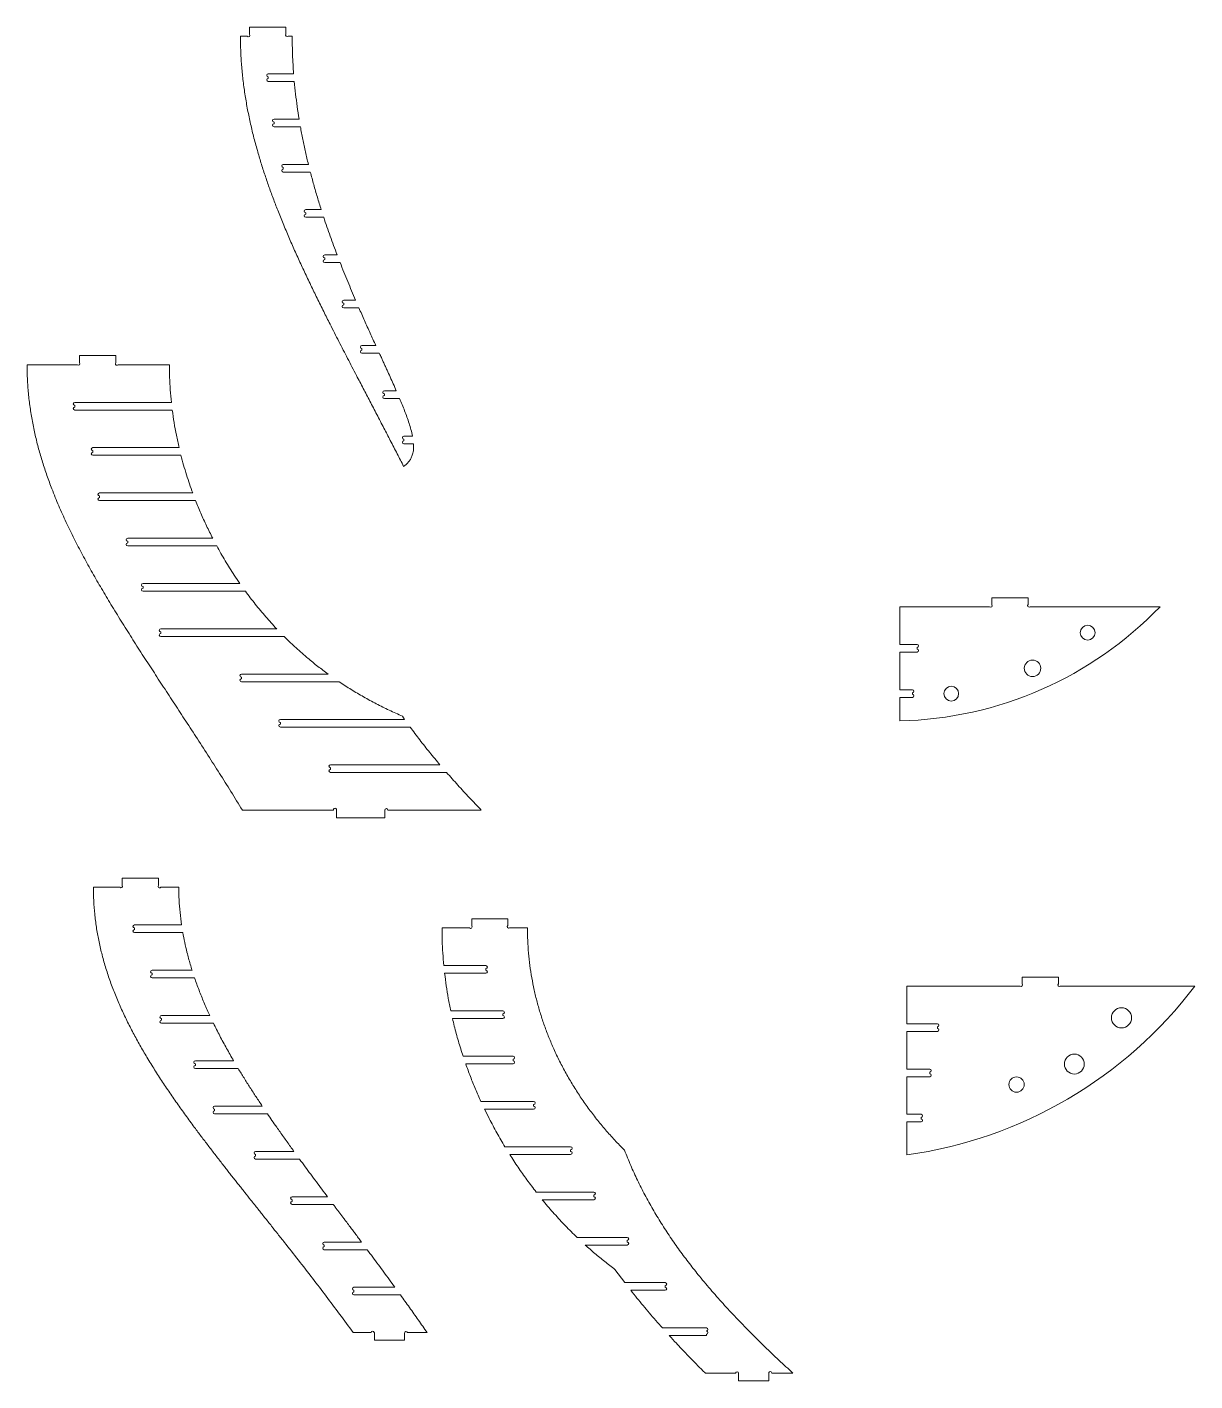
# Model space of a CAD drawing. Header units: millimetres. Extents: x -2409 to 2875, y -3055 to 3327.
# Drawn here: x 941 to 2875, y 802 to 3043 of the extents above; entities that cross this region are included whole.
import ezdxf

# ---------------------------------------------------------------- set-up
doc = ezdxf.new("R2010")
doc.units = ezdxf.units.MM

msp = doc.modelspace()

# ---------------------------------------------------------------- linework, layer by layer
at = {"color": 7, "linetype": 'Continuous', "lineweight": 15}
for p, q in [((1305.73, 3028.144), (1294.414, 3028.144)), ((1309.669, 3043.144), (1309.669, 3031.223)), ((1309.669, 3043.144), (1369.669, 3043.144)), ((1369.669, 3043.144), (1369.669, 3031.498)), ((1380.056, 3028.144), (1373.378, 3028.144)), ((1340.5, 2965.844), (1382.451, 2965.844)), ((1340.5, 2958.144), (1340.5, 2960.844)), ((1383.518, 2953.144), (1340.5, 2953.144)), ((1350.035, 2890.845), (1391.504, 2890.845)), ((1350.035, 2883.144), (1350.035, 2885.844)), ((1393.68, 2878.144), (1350.035, 2878.144)), ((1365.391, 2815.844), (1406.915, 2815.844)), ((1365.391, 2808.145), (1365.391, 2810.844)), ((1410.117, 2803.144), (1365.391, 2803.144)), ((1402.493, 2740.844), (1428.145, 2740.844)), ((1402.493, 2733.144), (1402.493, 2735.844)), ((1432.27, 2728.144), (1402.493, 2728.144)), ((1433.876, 2665.844), (1454.501, 2665.844)), ((1433.876, 2658.144), (1433.876, 2660.845)), ((1459.41, 2653.144), (1433.876, 2653.144)), ((1465.414, 2590.844), (1485.066, 2590.844)), ((1465.414, 2583.144), (1465.414, 2585.844)), ((1490.573, 2578.144), (1465.414, 2578.144)), ((1495.408, 2515.845), (1518.525, 2515.845)), ((1495.408, 2508.144), (1495.408, 2510.844)), ((1028.072, 2499.093), (1028.072, 2487.516)), ((1028.072, 2499.093), (1088.072, 2499.093)), ((1088.072, 2499.093), (1088.072, 2487.057)), ((1524.337, 2503.144), (1495.408, 2503.144)), ((1024.428, 2484.093), (941.15, 2484.093)), ((1176.792, 2484.093), (1092.099, 2484.093)), ((1020.181, 2421.793), (1180.09, 2421.793)), ((1532.717, 2440.844), (1552.485, 2440.844)), ((1532.717, 2433.145), (1532.717, 2435.844)), ((1557.936, 2428.144), (1532.717, 2428.144)), ((1020.181, 2414.093), (1020.181, 2416.793)), ((1181.572, 2409.093), (1020.181, 2409.093)), ((1565.024, 2365.844), (1579.247, 2365.844)), ((1565.024, 2358.144), (1565.024, 2360.844)), ((1049.972, 2346.793), (1192.833, 2346.793)), ((1049.972, 2339.093), (1049.972, 2341.793)), ((1195.95, 2334.093), (1049.972, 2334.093)), ((1580.97, 2353.144), (1565.024, 2353.144)), ((1060.924, 2271.793), (1215.389, 2271.793)), ((1060.924, 2264.093), (1060.924, 2266.793)), ((1220.22, 2259.093), (1060.924, 2259.093)), ((1107.784, 2196.793), (1248.444, 2196.793)), ((1107.784, 2189.093), (1107.784, 2191.793)), ((1255.173, 2184.093), (1107.784, 2184.093)), ((1133.148, 2121.793), (1293.578, 2121.793)), ((1133.148, 2114.093), (1133.148, 2116.793)), ((1302.625, 2109.093), (1133.148, 2109.093)), ((2538.511, 2098.377), (2538.511, 2086.759)), ((2538.511, 2098.377), (2598.511, 2098.377)), ((2598.511, 2098.377), (2598.511, 2087.148)), ((2386.247, 2083.377), (2386.247, 2021.076)), ((2534.828, 2083.377), (2386.247, 2083.377)), ((2816.914, 2083.377), (2601.794, 2083.377)), ((1162.556, 2046.793), (1354.387, 2046.793)), ((1162.556, 2039.093), (1162.556, 2041.793)), ((1366.729, 2034.093), (1162.556, 2034.093)), ((2414.734, 2021.076), (2386.247, 2021.076)), ((2386.247, 2008.377), (2386.247, 1946.077)), ((2386.247, 2008.377), (2414.734, 2008.377)), ((2414.734, 2013.377), (2414.734, 2016.077)), ((1296.167, 1971.793), (1439.674, 1971.793)), ((1296.167, 1964.093), (1296.167, 1966.793)), ((1457.868, 1959.093), (1296.167, 1959.093)), ((2406.983, 1946.077), (2386.247, 1946.077)), ((2386.247, 1933.376), (2386.247, 1894.384)), ((2386.247, 1933.376), (2406.983, 1933.376)), ((2406.983, 1938.376), (2406.983, 1941.077)), ((1360.516, 1896.793), (1566.285, 1896.793)), ((1360.516, 1889.093), (1360.516, 1891.793)), ((1575.397, 1884.093), (1360.516, 1884.093)), ((1566.285, 1896.793), (1562.561, 1902.122)), ((1443.377, 1821.793), (1624.68, 1821.793)), ((1443.377, 1814.093), (1443.377, 1816.793)), ((1635.61, 1809.093), (1443.377, 1809.093)), ((1297.643, 1746.793), (1448.547, 1746.793)), ((1453.493, 1746.793), (1453.493, 1734.093)), ((1453.493, 1734.093), (1533.493, 1734.093)), ((1533.493, 1746.58), (1533.493, 1746.793)), ((1533.493, 1734.093), (1533.493, 1746.58)), ((1538.488, 1746.793), (1693.004, 1746.793)), ((1094.706, 1618.86), (1050.913, 1618.86)), ((1098.514, 1633.86), (1098.514, 1622.099)), ((1098.514, 1633.86), (1158.514, 1633.86)), ((1158.514, 1633.86), (1158.514, 1622.037)), ((1192.335, 1618.86), (1162.376, 1618.86)), ((1118.984, 1556.56), (1196.9, 1556.56)), ((1118.984, 1548.86), (1118.984, 1551.56)), ((1673.663, 1551.559), (1628.131, 1551.559)), ((1677.316, 1566.559), (1677.316, 1554.974)), ((1677.316, 1566.559), (1737.316, 1566.559)), ((1737.316, 1566.559), (1737.316, 1555.759)), ((1769.552, 1551.559), (1740.028, 1551.559)), ((1198.945, 1543.86), (1118.984, 1543.86)), ((1148.105, 1481.56), (1214.275, 1481.56)), ((1700.668, 1489.259), (1631.114, 1489.259)), ((1700.668, 1481.559), (1700.668, 1484.259)), ((1148.105, 1473.86), (1148.105, 1476.56)), ((1218.444, 1468.86), (1148.105, 1468.86)), ((1632.455, 1476.559), (1700.668, 1476.559)), ((2588.547, 1470.263), (2588.547, 1459.096)), ((2588.547, 1470.263), (2648.547, 1470.263)), ((2648.547, 1470.263), (2648.547, 1459.081)), ((2397.934, 1392.963), (2397.934, 1455.263)), ((2585.336, 1455.263), (2397.934, 1455.263)), ((2874.68, 1455.263), (2651.776, 1455.263)), ((1728.948, 1414.259), (1642.643, 1414.259)), ((1163.632, 1406.56), (1243.633, 1406.56)), ((1163.632, 1398.86), (1163.632, 1401.56)), ((1249.67, 1393.86), (1163.632, 1393.86)), ((1645.463, 1401.559), (1728.948, 1401.559)), ((1728.948, 1406.559), (1728.948, 1409.259)), ((2448.346, 1392.963), (2397.934, 1392.963)), ((2397.934, 1317.963), (2397.934, 1380.263)), ((2397.934, 1380.263), (2448.346, 1380.263)), ((2448.346, 1385.263), (2448.346, 1387.963)), ((1219.815, 1331.56), (1283.147, 1331.56)), ((1219.815, 1323.86), (1219.815, 1326.56)), ((1745.8, 1339.259), (1663.01, 1339.259)), ((1667.358, 1326.559), (1745.8, 1326.559)), ((1745.8, 1331.559), (1745.8, 1334.259)), ((1290.679, 1318.86), (1219.815, 1318.86)), ((2435.597, 1317.963), (2397.934, 1317.963)), ((2397.934, 1242.963), (2397.934, 1305.263)), ((2397.934, 1305.263), (2435.597, 1305.263)), ((2435.597, 1310.263), (2435.597, 1312.963)), ((1251.679, 1256.56), (1330.455, 1256.56)), ((1779.869, 1264.259), (1692.634, 1264.259)), ((1779.869, 1256.559), (1779.869, 1259.259)), ((1251.679, 1248.86), (1251.679, 1251.56)), ((1339.055, 1243.86), (1251.679, 1243.86)), ((1698.619, 1251.559), (1779.869, 1251.559)), ((2421.303, 1242.963), (2397.934, 1242.963)), ((2421.303, 1235.263), (2421.303, 1237.963)), ((2397.934, 1175.74), (2397.934, 1230.263)), ((2397.934, 1230.263), (2421.303, 1230.263)), ((1841.042, 1189.259), (1732.381, 1189.259)), ((1319.563, 1181.56), (1383.026, 1181.56)), ((1319.563, 1173.86), (1319.563, 1176.56)), ((1392.274, 1168.86), (1319.563, 1168.86)), ((1740.22, 1176.559), (1841.042, 1176.559)), ((1841.042, 1181.559), (1841.042, 1184.259)), ((1380.045, 1106.56), (1438.475, 1106.56)), ((1380.045, 1098.86), (1380.045, 1101.56)), ((1879.617, 1114.259), (1784.04, 1114.259)), ((1794.199, 1101.559), (1879.617, 1101.559)), ((1879.617, 1106.559), (1879.617, 1109.259)), ((1447.996, 1093.86), (1380.045, 1093.86)), ((1433.091, 1031.56), (1494.746, 1031.56)), ((1934.741, 1039.259), (1851.655, 1039.259)), ((1934.741, 1031.559), (1934.741, 1034.259)), ((1433.091, 1023.86), (1433.091, 1026.56)), ((1504.23, 1018.86), (1433.091, 1018.86)), ((1865.257, 1026.559), (1934.741, 1026.559)), ((1914.464, 986.075), (1930.793, 964.259)), ((1997.739, 964.259), (1930.793, 964.259)), ((1482.309, 956.56), (1550.18, 956.56)), ((1482.309, 948.86), (1482.309, 951.56)), ((1559.386, 943.86), (1482.309, 943.86)), ((1940.67, 951.559), (1997.739, 951.559)), ((1997.739, 956.559), (1997.739, 959.259)), ((1481.011, 881.56), (1510.706, 881.56)), ((1515.702, 881.56), (1516.274, 881.56)), ((1516.274, 881.56), (1516.274, 868.86)), ((1566.274, 868.86), (1566.274, 880.141)), ((1571.068, 881.56), (1603.544, 881.56)), ((2065.988, 889.259), (1993.022, 889.259)), ((2004.473, 876.559), (2065.988, 876.559)), ((2065.988, 883.961), (2065.988, 884.259)), ((2065.988, 876.559), (2065.988, 878.961)), ((1516.274, 868.86), (1566.274, 868.86)), ((2114.14, 814.259), (2064.222, 814.259)), ((2119.138, 814.115), (2119.138, 814.259)), ((2119.138, 801.559), (2119.138, 814.115)), ((2169.138, 814.259), (2169.138, 801.559)), ((2209.225, 814.259), (2174.13, 814.259)), ((2119.138, 801.559), (2169.138, 801.559))]:
    msp.add_line(p, q, dxfattribs=at)
for centre, radius in [((2697.125, 2040.437), 12.225), ((2605.798, 1981.449), 13.667), ((2471.209, 1939.5), 12.225), ((2753.107, 1402.768), 16.663), ((2675.046, 1326.181), 16.467), ((2579.312, 1292.305), 12.67)]:
    msp.add_circle(centre, radius, dxfattribs=at)
for centre, radius, start, end in [((1307.699, 3029.684), 2.5, 218.003286, 38.003286), ((1371.524, 3029.821), 2.5, 137.877746, 317.877746), ((1340.5, 2963.344), 2.5, 90, 270), ((1340.5, 2955.644), 2.5, 90, 270), ((1350.035, 2888.344), 2.5, 90, 270), ((1350.035, 2880.644), 2.5, 90, 270), ((1365.391, 2813.344), 2.5, 90, 270), ((1365.391, 2805.644), 2.5, 90, 270), ((1402.493, 2738.344), 2.5, 90, 270), ((1402.493, 2730.644), 2.5, 90, 270), ((1433.876, 2663.344), 2.5, 90, 270), ((1433.876, 2655.644), 2.5, 90, 270), ((1465.414, 2588.344), 2.5, 90, 270), ((1465.414, 2580.644), 2.5, 90, 270), ((1495.408, 2513.344), 2.5, 90, 270), ((1495.408, 2505.644), 2.5, 90, 270), ((1026.25, 2485.805), 2.5, 223.206193, 43.206193), ((1090.086, 2485.575), 2.5, 143.643341, 323.643341), ((1020.181, 2419.293), 2.5, 90, 270), ((1532.717, 2438.344), 2.5, 90, 270), ((1532.717, 2430.644), 2.5, 90, 270), ((1020.181, 2411.593), 2.5, 90, 270), ((1565.024, 2363.344), 2.5, 90, 270), ((1565.024, 2355.644), 2.5, 90, 270), ((1049.972, 2344.293), 2.5, 90, 270), ((1049.972, 2336.593), 2.5, 90, 270), ((1060.924, 2269.293), 2.5, 90, 270), ((1060.924, 2261.593), 2.5, 90, 270), ((1107.784, 2194.293), 2.5, 90, 270), ((1107.784, 2186.593), 2.5, 90, 270), ((1133.148, 2119.293), 2.5, 90, 270), ((1133.148, 2111.593), 2.5, 90, 270), ((2536.669, 2085.068), 2.5, 222.564348, 42.564348), ((2600.152, 2085.262), 2.5, 131.041864, 311.041864), ((2372.587, 2510.699), 616.466, 271.269657, 316.117571), ((1162.556, 2044.293), 2.5, 90, 270), ((1162.556, 2036.593), 2.5, 90, 270), ((2414.734, 2018.577), 2.5, 270, 90), ((2414.734, 2010.877), 2.5, 270, 90), ((1296.167, 1969.293), 2.5, 90, 270), ((1296.167, 1961.593), 2.5, 90, 270), ((2406.983, 1943.577), 2.5, 270, 90), ((2406.983, 1935.877), 2.5, 270, 90), ((1360.516, 1894.293), 2.5, 90, 270), ((1360.516, 1886.593), 2.5, 90, 270), ((1443.377, 1819.293), 2.5, 90, 270), ((1443.377, 1811.593), 2.5, 90, 270), ((1451.02, 1747.159), 2.5, 351.580373, 188.419627), ((1535.99, 1746.687), 2.5, 2.447475, 177.552525), ((1096.61, 1620.48), 2.5, 220.379916, 40.379916), ((1160.445, 1620.448), 2.5, 140.552541, 320.552541), ((1118.984, 1554.06), 2.5, 90, 270), ((1118.984, 1546.36), 2.5, 90, 270), ((1675.489, 1553.267), 2.5, 223.074598, 43.074598), ((1738.672, 1553.659), 2.5, 122.858906, 302.858906), ((1148.105, 1479.06), 2.5, 90, 270), ((1700.668, 1486.759), 2.5, 270, 90), ((1700.668, 1479.059), 2.5, 270, 90), ((1148.105, 1471.36), 2.5, 90, 270), ((2586.942, 1457.18), 2.5, 230.03637, 50.03637), ((2650.162, 1457.172), 2.5, 130.221854, 310.221854), ((2297.096, 1894.049), 725.352, 277.991084, 322.776344), ((1728.948, 1411.759), 2.5, 270, 90), ((1163.632, 1404.06), 2.5, 90, 270), ((1163.632, 1396.36), 2.5, 90, 270), ((1728.948, 1404.059), 2.5, 270, 90), ((2448.346, 1390.463), 2.5, 270, 90), ((2448.346, 1382.763), 2.5, 270, 90), ((1219.815, 1329.06), 2.5, 90, 270), ((1219.815, 1321.36), 2.5, 90, 270), ((1745.8, 1336.759), 2.5, 270, 90), ((1745.8, 1329.059), 2.5, 270, 90), ((2435.597, 1315.463), 2.5, 270, 90), ((2435.597, 1307.763), 2.5, 270, 90), ((1251.679, 1254.06), 2.5, 90, 270), ((1779.869, 1261.759), 2.5, 270, 90), ((1779.869, 1254.059), 2.5, 270, 90), ((1251.679, 1246.36), 2.5, 90, 270), ((2421.303, 1240.463), 2.5, 270, 90), ((2421.303, 1232.763), 2.5, 270, 90), ((1841.042, 1186.759), 2.5, 270, 90), ((1319.563, 1179.06), 2.5, 90, 270), ((1319.563, 1171.36), 2.5, 90, 270), ((1841.042, 1179.059), 2.5, 270, 90), ((1380.045, 1104.06), 2.5, 90, 270), ((1380.045, 1096.36), 2.5, 90, 270), ((1879.617, 1111.759), 2.5, 270, 90), ((1879.617, 1104.059), 2.5, 270, 90), ((1433.091, 1029.06), 2.5, 90, 270), ((1934.741, 1036.759), 2.5, 270, 90), ((1934.741, 1029.059), 2.5, 270, 90), ((1433.091, 1021.36), 2.5, 90, 270), ((1997.739, 961.759), 2.5, 270, 90), ((1482.309, 954.06), 2.5, 90, 270), ((1482.309, 946.36), 2.5, 90, 270), ((1997.739, 954.059), 2.5, 270, 90), ((1513.204, 881.461), 2.5, 2.262557, 177.737443), ((1568.671, 880.85), 2.5, 16.488978, 196.488978), ((2065.988, 886.759), 2.5, 270, 90), ((2065.988, 881.461), 2.5, 270, 90), ((2116.639, 814.187), 2.5, 1.657057, 178.342943), ((2171.634, 814.4), 2.5, 356.768576, 183.231424)]:
    msp.add_arc(centre, radius, start, end, dxfattribs=at)
for points, knots in [([(1294.414, 3028.144), (1294.505, 3020.145), (1294.689, 3004.095), (1296.151, 2980.156), (1298.458, 2956.259), (1301.636, 2932.612), (1305.658, 2908.971), (1310.442, 2885.594), (1316.004, 2862.181), (1322, 2839.879), (1328.387, 2818.354), (1334.953, 2797.929), (1341.987, 2777.521), (1349.371, 2757.358), (1355.982, 2740.238), (1361.633, 2726.125), (1366.258, 2714.851), (1370.943, 2703.689), (1375.681, 2692.633), (1380.467, 2681.672), (1385.428, 2670.515), (1392.053, 2655.864), (1400.556, 2637.489), (1410.816, 2615.885), (1421.445, 2593.994), (1432.028, 2572.599), (1441.654, 2553.436), (1450.035, 2536.919), (1457.36, 2522.586), (1464.611, 2508.482), (1471.846, 2494.476), (1479.118, 2480.455), (1487.741, 2463.879), (1497.612, 2444.952), (1508.846, 2423.442), (1520.305, 2401.491), (1531.578, 2379.842), (1542.84, 2358.128), (1553.703, 2337.08), (1561.046, 2322.723), (1564.587, 2315.8)], [0, 0, 0, 0, 0.03119309, 0.06258225, 0.09349157, 0.12479752, 0.1556023, 0.18699262, 0.21783067, 0.24942944, 0.27703662, 0.30537898, 0.33308743, 0.3612081, 0.38910891, 0.4046497, 0.42048904, 0.43662769, 0.45185784, 0.46739428, 0.48326598, 0.49947422, 0.53009675, 0.56221912, 0.5927372, 0.62499265, 0.65529936, 0.67636315, 0.69721958, 0.71806789, 0.73820581, 0.7586931, 0.77966003, 0.8110707, 0.84193639, 0.87428826, 0.90763428, 0.93711763, 0.96967552, 1, 1, 1, 1]), ([(1382.451, 2965.844), (1381.755, 2976.216), (1380.362, 2996.96), (1380.158, 3017.75), (1380.056, 3028.144)], [0, 0, 0, 0, 0.500001124, 1, 1, 1, 1]), ([(1391.504, 2890.845), (1390.417, 2897.765), (1388.254, 2911.541), (1385.582, 2932.314), (1384.208, 2946.182), (1383.518, 2953.144)], [0, 0, 0, 0, 0.334520017, 0.665910243, 1, 1, 1, 1]), ([(1406.915, 2815.844), (1405.278, 2822.686), (1401.985, 2836.451), (1397.559, 2857.221), (1394.971, 2871.182), (1393.68, 2878.144)], [0, 0, 0, 0, 0.33129646, 0.66653284, 1, 1, 1, 1]), ([(1428.145, 2740.844), (1425.991, 2747.721), (1421.678, 2761.484), (1415.654, 2782.252), (1411.961, 2796.186), (1410.117, 2803.144)], [0, 0, 0, 0, 0.33330954, 0.66704162, 1, 1, 1, 1]), ([(1454.501, 2665.844), (1452.531, 2671.049), (1448.629, 2681.361), (1442.998, 2696.88), (1437.525, 2712.432), (1434.028, 2722.888), (1432.27, 2728.144)], [0, 0, 0, 0, 0.25235468, 0.50003275, 0.74862907, 1, 1, 1, 1]), ([(1485.066, 2590.845), (1482.855, 2596.009), (1478.47, 2606.251), (1471.98, 2621.824), (1465.614, 2637.417), (1461.461, 2647.946), (1459.41, 2653.145)], [0, 0, 0, 0, 0.25011123, 0.49604549, 0.75119126, 1, 1, 1, 1]), ([(1518.525, 2515.845), (1516.921, 2519.356), (1513.808, 2526.174), (1509.119, 2536.501), (1504.49, 2546.758), (1499.803, 2557.223), (1495.168, 2567.659), (1492.098, 2574.663), (1490.573, 2578.144)], [0, 0, 0, 0, 0.16960225, 0.32928354, 0.49829716, 0.66401211, 0.83302166, 1, 1, 1, 1]), ([(1552.485, 2440.844), (1550.794, 2444.697), (1547.424, 2452.375), (1542.265, 2463.858), (1538.326, 2472.545), (1535.689, 2478.333), (1534.341, 2481.288), (1532.982, 2484.262), (1531.622, 2487.238), (1530.325, 2490.071), (1529.045, 2492.866), (1527.625, 2495.966), (1526.028, 2499.453), (1524.904, 2501.907), (1524.337, 2503.144)], [0, 0, 0, 0, 0.18460371, 0.36799073, 0.55241509, 0.60312757, 0.64711038, 0.69494124, 0.74662931, 0.7906856, 0.83167318, 0.8815425, 0.94029354, 1, 1, 1, 1]), ([(941.15, 2484.093), (941.258, 2476.205), (941.475, 2460.4), (943.212, 2436.844), (945.953, 2413.432), (949.744, 2390.274), (954.5, 2367.42), (960.165, 2344.847), (966.673, 2322.557), (974.01, 2300.408), (982.872, 2276.363), (993.436, 2250.516), (1005.813, 2223.013), (1019.006, 2195.923), (1032.902, 2169.196), (1047.409, 2142.761), (1062.431, 2116.573), (1078.252, 2089.977), (1094.829, 2062.934), (1112.112, 2035.411), (1129.693, 2007.912), (1147.326, 1980.676), (1165.203, 1953.275), (1183.228, 1925.743), (1201.829, 1897.32), (1220.991, 1867.919), (1240.434, 1837.849), (1259.757, 1807.6), (1278.799, 1777.393), (1291.313, 1757.073), (1297.643, 1746.793)], [0, 0, 0, 0, 0.028509759, 0.057116255, 0.085325305, 0.113683002, 0.141899456, 0.169673295, 0.197778529, 0.225808346, 0.253986664, 0.290384373, 0.326707152, 0.362974395, 0.399272846, 0.435573863, 0.471953165, 0.508386681, 0.547419414, 0.58659316, 0.625851037, 0.665383273, 0.70386311, 0.744099706, 0.784324164, 0.826634961, 0.870942961, 0.913746383, 0.95636828, 1, 1, 1, 1]), ([(1180.09, 2421.793), (1179.433, 2428.69), (1178.117, 2442.501), (1177.013, 2463.284), (1176.866, 2477.161), (1176.792, 2484.093)], [0, 0, 0, 0, 0.33300088, 0.66677733, 1, 1, 1, 1]), ([(1579.247, 2365.844), (1578.445, 2369.452), (1576.858, 2376.589), (1573.644, 2387.093), (1570.104, 2397.455), (1566.241, 2407.758), (1562.182, 2417.988), (1559.352, 2424.757), (1557.936, 2428.144)], [0, 0, 0, 0, 0.16805701, 0.33250586, 0.49932688, 0.66622027, 0.832997, 1, 1, 1, 1]), ([(1192.833, 2346.793), (1191.294, 2353.672), (1188.222, 2367.402), (1184.461, 2388.184), (1182.536, 2402.116), (1181.572, 2409.093)], [0, 0, 0, 0, 0.33386598, 0.66636374, 1, 1, 1, 1]), ([(1215.389, 2271.793), (1213.598, 2276.761), (1210.019, 2286.683), (1205.014, 2302.056), (1200.254, 2317.839), (1197.383, 2328.682), (1195.95, 2334.093)], [0, 0, 0, 0, 0.24263638, 0.48463707, 0.74279125, 1, 1, 1, 1]), ([(1564.587, 2315.8), (1566.176, 2316.979), (1569.35, 2319.336), (1573.428, 2323.68), (1576.728, 2328.617), (1578.818, 2333.461), (1580.048, 2337.883), (1580.727, 2341.776), (1581.199, 2346.873), (1581.06, 2350.673), (1580.97, 2353.144)], [0, 0, 0, 0, 0.138116037, 0.275969972, 0.414137165, 0.551343377, 0.642743752, 0.734507265, 0.827326673, 1, 1, 1, 1]), ([(1248.444, 2196.793), (1245.011, 2203.613), (1238.163, 2217.218), (1228.747, 2238), (1223.06, 2252.069), (1220.22, 2259.093)], [0, 0, 0, 0, 0.33471534, 0.66780369, 1, 1, 1, 1]), ([(1293.578, 2121.793), (1290.414, 2126.426), (1281.954, 2138.812), (1268.951, 2159.482), (1259.768, 2175.885), (1255.173, 2184.093)], [0, 0, 0, 0, 0.22985594, 0.61459803, 1, 1, 1, 1]), ([(1354.387, 2046.793), (1348.273, 2053.437), (1336.075, 2066.692), (1318.812, 2087.492), (1308.025, 2101.887), (1302.625, 2109.093)], [0, 0, 0, 0, 0.33420168, 0.66670775, 1, 1, 1, 1]), ([(1439.674, 1971.793), (1433.93, 1976.051), (1422.445, 1984.564), (1406.77, 1997.311), (1392.427, 2009.717), (1379.353, 2021.674), (1370.932, 2029.958), (1366.729, 2034.093)], [0, 0, 0, 0, 0.22334676, 0.44659916, 0.63098802, 0.81577743, 1, 1, 1, 1]), ([(1562.561, 1902.122), (1555.213, 1905.409), (1540.635, 1911.932), (1519.209, 1922.631), (1498.295, 1933.978), (1477.763, 1946.058), (1464.512, 1954.74), (1457.868, 1959.093)], [0, 0, 0, 0, 0.20233641, 0.40140283, 0.60183408, 0.8003544, 1, 1, 1, 1]), ([(1624.68, 1821.793), (1619.013, 1828.552), (1607.673, 1842.075), (1591.205, 1862.823), (1580.667, 1877.001), (1575.397, 1884.093)], [0, 0, 0, 0, 0.33302717, 0.66637011, 1, 1, 1, 1]), ([(1693.004, 1746.793), (1686.488, 1753.592), (1673.457, 1767.187), (1654.289, 1787.928), (1641.835, 1802.04), (1635.61, 1809.093)], [0, 0, 0, 0, 0.33347003, 0.66689048, 1, 1, 1, 1]), ([(1050.913, 1618.86), (1051.021, 1611.478), (1051.238, 1596.71), (1052.986, 1574.669), (1055.754, 1552.812), (1059.617, 1531.108), (1064.594, 1509.238), (1070.719, 1487.199), (1077.96, 1465.107), (1086.154, 1443.309), (1095.2, 1421.865), (1105.004, 1400.8), (1115.464, 1380.129), (1126.507, 1359.834), (1138.247, 1339.559), (1150.68, 1319.245), (1163.772, 1298.873), (1177.284, 1278.713), (1191.16, 1258.742), (1205.361, 1238.921), (1218.656, 1220.837), (1230.969, 1204.401), (1242.291, 1189.5), (1253.693, 1174.672), (1263.124, 1162.528), (1270.339, 1153.292), (1275.489, 1146.721), (1280.662, 1140.14), (1285.857, 1133.547), (1291.027, 1127.001), (1296.198, 1120.467), (1303.075, 1111.79), (1312.22, 1100.275), (1323.202, 1086.468), (1334.622, 1072.116), (1345.526, 1058.401), (1356.503, 1044.568), (1371.336, 1025.822), (1390.563, 1001.375), (1413.604, 971.717), (1436.403, 941.876), (1458.868, 911.95), (1473.582, 891.755), (1481.011, 881.56)], [0, 0, 0, 0, 0.025490377, 0.050999405, 0.076309903, 0.101555034, 0.127100137, 0.153743462, 0.180525701, 0.207362693, 0.234145554, 0.260887369, 0.287590036, 0.31414159, 0.340672335, 0.368493019, 0.396387031, 0.424300946, 0.452304385, 0.480369792, 0.508508219, 0.529819648, 0.551296338, 0.573139381, 0.594418316, 0.604398938, 0.613615875, 0.623252236, 0.6333082, 0.642603525, 0.652059525, 0.662085915, 0.680842329, 0.702844511, 0.723012559, 0.744185674, 0.763355377, 0.784002507, 0.826740868, 0.870770029, 0.913706591, 0.956434058, 1, 1, 1, 1]), ([(1196.9, 1556.56), (1195.994, 1563.425), (1194.177, 1577.2), (1192.642, 1597.999), (1192.437, 1611.914), (1192.335, 1618.86)], [0, 0, 0, 0, 0.33225457, 0.66669283, 1, 1, 1, 1]), ([(1628.131, 1551.559), (1628.197, 1544.635), (1628.33, 1530.78), (1629.325, 1509.999), (1630.517, 1496.177), (1631.114, 1489.259)], [0, 0, 0, 0, 0.332945963, 0.666167829, 1, 1, 1, 1]), ([(1930.321, 1183.541), (1924.9, 1189.065), (1914.099, 1200.074), (1898.734, 1217.33), (1884.071, 1235.049), (1870.152, 1253.32), (1857.07, 1272), (1844.823, 1291.097), (1833.401, 1310.631), (1822.792, 1330.661), (1813.315, 1350.58), (1804.958, 1370.213), (1797.645, 1389.526), (1791.146, 1409.063), (1785.474, 1428.806), (1780.626, 1448.797), (1776.624, 1469), (1773.478, 1489.434), (1771.231, 1510.025), (1769.815, 1530.757), (1769.64, 1544.625), (1769.552, 1551.559)], [0, 0, 0, 0, 0.056316183, 0.11222721, 0.168089238, 0.223664839, 0.279339335, 0.334011437, 0.388720176, 0.443976881, 0.498915844, 0.549204367, 0.599219759, 0.649166126, 0.699007028, 0.748667838, 0.798830288, 0.848845437, 0.89908156, 0.949536981, 1, 1, 1, 1]), ([(1214.275, 1481.56), (1213.261, 1484.845), (1211.235, 1491.408), (1208.451, 1501.289), (1205.314, 1513.315), (1202.003, 1527.47), (1199.96, 1538.419), (1198.945, 1543.86)], [0, 0, 0, 0, 0.16062857, 0.32094396, 0.47963103, 0.74137574, 1, 1, 1, 1]), ([(1243.633, 1406.56), (1243.326, 1407.225), (1239.979, 1414.457), (1233.84, 1428.368), (1225.671, 1448.453), (1220.85, 1462.067), (1218.444, 1468.86)], [0, 0, 0, 0, 0.03269067, 0.35560096, 0.67844519, 1, 1, 1, 1]), ([(1632.455, 1476.559), (1633.325, 1469.594), (1635.065, 1455.679), (1638.466, 1434.899), (1641.249, 1421.147), (1642.643, 1414.259)], [0, 0, 0, 0, 0.33345929, 0.66618139, 1, 1, 1, 1]), ([(1283.147, 1331.56), (1279.224, 1338.374), (1271.376, 1352.003), (1260.171, 1372.756), (1253.169, 1386.829), (1249.67, 1393.86)], [0, 0, 0, 0, 0.33342679, 0.66695551, 1, 1, 1, 1]), ([(1645.463, 1401.559), (1646.449, 1397.421), (1649.441, 1384.86), (1655.085, 1364.021), (1660.367, 1347.516), (1663.01, 1339.259)], [0, 0, 0, 0, 0.197116, 0.59830298, 1, 1, 1, 1]), ([(1667.358, 1326.559), (1669.921, 1319.509), (1675.031, 1305.45), (1683.469, 1284.674), (1689.578, 1271.065), (1692.634, 1264.259)], [0, 0, 0, 0, 0.33460939, 0.66722784, 1, 1, 1, 1]), ([(1330.455, 1256.56), (1327.04, 1261.677), (1320.213, 1271.906), (1310.164, 1287.428), (1300.281, 1303.055), (1293.872, 1313.604), (1290.679, 1318.86)], [0, 0, 0, 0, 0.24965117, 0.49909026, 0.75042, 1, 1, 1, 1]), ([(1383.026, 1181.56), (1381.072, 1184.259), (1377.223, 1189.575), (1371.452, 1197.608), (1365.72, 1205.637), (1360.019, 1213.681), (1353.633, 1222.761), (1346.645, 1232.788), (1341.559, 1240.208), (1339.055, 1243.86)], [0, 0, 0, 0, 0.13106689, 0.2582269, 0.38911448, 0.51916971, 0.64610374, 0.82581243, 1, 1, 1, 1]), ([(1698.619, 1251.559), (1701.187, 1246.337), (1707.678, 1233.137), (1718.805, 1212.282), (1727.851, 1196.941), (1732.381, 1189.259)], [0, 0, 0, 0, 0.24628312, 0.62258369, 1, 1, 1, 1]), ([(1438.475, 1106.56), (1435.412, 1110.652), (1429.288, 1118.835), (1420.026, 1131.258), (1410.809, 1143.672), (1401.518, 1156.244), (1395.396, 1164.6), (1392.274, 1168.86)], [0, 0, 0, 0, 0.19769047, 0.39535883, 0.59933109, 0.79571928, 1, 1, 1, 1]), ([(1740.22, 1176.559), (1744.807, 1169.447), (1753.987, 1155.211), (1768.601, 1134.426), (1778.897, 1120.977), (1784.04, 1114.259)], [0, 0, 0, 0, 0.33319066, 0.66689638, 1, 1, 1, 1]), ([(2209.225, 814.259), (2201.396, 821.499), (2185.745, 835.973), (2162.659, 858.062), (2139.951, 880.476), (2117.71, 903.287), (2095.994, 926.546), (2074.874, 950.309), (2055.437, 973.433), (2037.642, 995.867), (2021.42, 1017.558), (2005.845, 1039.777), (1990.966, 1062.572), (1976.929, 1085.839), (1963.778, 1109.577), (1951.601, 1133.754), (1940.317, 1158.387), (1933.649, 1175.166), (1930.321, 1183.541)], [0, 0, 0, 0, 0.06849222, 0.1369179, 0.2052118, 0.27342487, 0.34153028, 0.40958237, 0.47760348, 0.53552608, 0.59348099, 0.6515488, 0.70978284, 0.76828839, 0.82604839, 0.88403976, 0.9421264, 1, 1, 1, 1]), ([(1794.199, 1101.559), (1794.916, 1100.686), (1801.386, 1092.802), (1813.936, 1078.205), (1832.33, 1058.241), (1845.221, 1045.58), (1851.655, 1039.259)], [0, 0, 0, 0, 0.03996951, 0.36082888, 0.68092757, 1, 1, 1, 1]), ([(1494.746, 1031.56), (1493.021, 1033.865), (1489.483, 1038.593), (1484.485, 1045.262), (1479.515, 1051.889), (1474.417, 1058.679), (1469.584, 1065.116), (1465.32, 1070.791), (1461.872, 1075.382), (1458.49, 1079.884), (1455.108, 1084.386), (1451.61, 1089.045), (1449.24, 1092.203), (1447.996, 1093.86)], [0, 0, 0, 0, 0.11087759, 0.2274429, 0.32099376, 0.42993509, 0.55447425, 0.6310315, 0.70332603, 0.77561934, 0.84791218, 0.92020915, 1, 1, 1, 1]), ([(1550.18, 956.56), (1547.166, 960.696), (1541.074, 969.053), (1531.925, 981.51), (1522.712, 993.993), (1513.502, 1006.414), (1507.32, 1014.713), (1504.23, 1018.86)], [0, 0, 0, 0, 0.19833608, 0.40077663, 0.59894149, 0.79959634, 1, 1, 1, 1]), ([(1865.257, 1026.559), (1870.517, 1021.874), (1881.088, 1012.459), (1897.496, 998.947), (1908.814, 990.362), (1914.464, 986.075)], [0, 0, 0, 0, 0.33147387, 0.666211, 1, 1, 1, 1]), ([(1603.544, 881.56), (1598.657, 888.562), (1588.961, 902.455), (1574.242, 923.223), (1564.359, 936.952), (1559.387, 943.86)], [0, 0, 0, 0, 0.33545222, 0.66559473, 1, 1, 1, 1]), ([(1940.67, 951.559), (1944.087, 947.259), (1950.818, 938.789), (1961.098, 926.278), (1971.492, 913.92), (1982.13, 901.556), (1989.382, 893.369), (1993.022, 889.259)], [0, 0, 0, 0, 0.20246006, 0.39878441, 0.59684435, 0.79764558, 1, 1, 1, 1]), ([(2004.473, 876.559), (2008.351, 872.333), (2016.172, 863.809), (2028.038, 851.219), (2039.981, 838.782), (2052.011, 826.478), (2060.124, 818.36), (2064.222, 814.259)], [0, 0, 0, 0, 0.19932025, 0.40202918, 0.6011706, 0.79852487, 1, 1, 1, 1])]:
    msp.add_open_spline(points, degree=3, knots=knots, dxfattribs=at)

doc.saveas('drawing.dxf')
